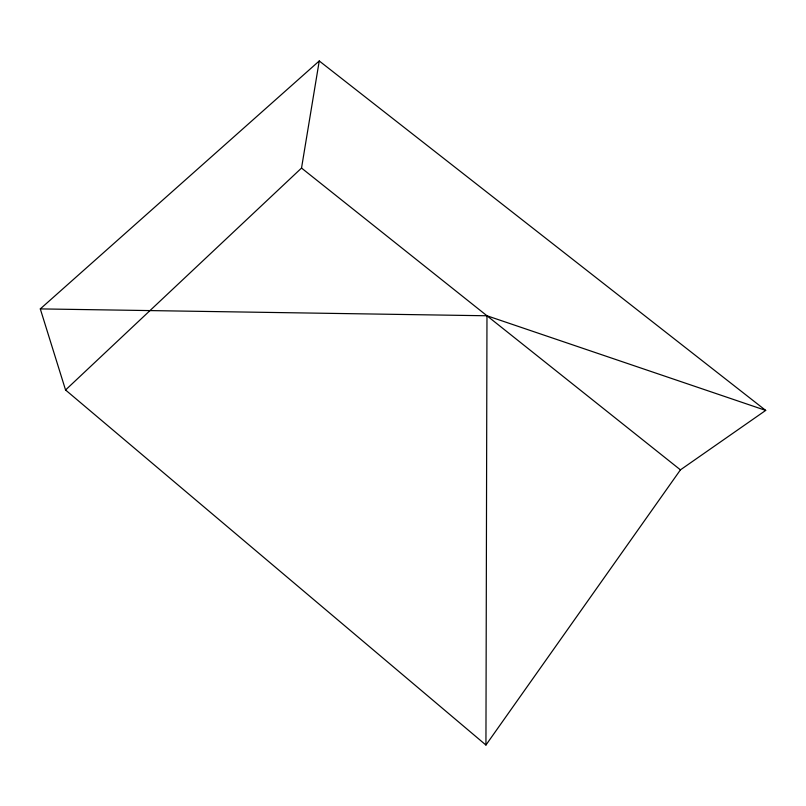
<?xml version="1.0" encoding="UTF-8"?>
<svg xmlns="http://www.w3.org/2000/svg" width="806" height="806" viewBox="0 0 806 806"><rect width="100%" height="100%" fill="white"/><g stroke="black" fill="none" stroke-linecap="round" stroke-linejoin="round"><path stroke-width="1.21" d="M485.937 745.036L486.975 315.771L40.3 308.9L65.558 389.993L485.937 745.036L680.435 469.858L765.7 410.405L319.247 60.964L40.3 308.9M65.558 389.993L301.525 168.061L319.247 60.964M486.975 315.771L765.7 410.405M301.525 168.061L680.435 469.858"/></g></svg>
